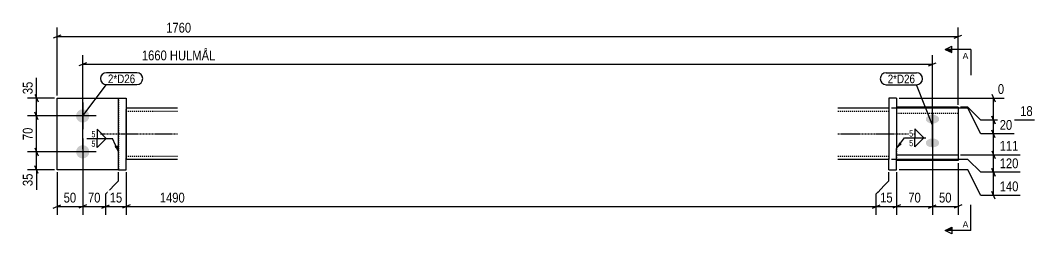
# Model space of a CAD drawing. Header units: millimetres. Extents: x 7 to 15573, y 7 to 429.
# Drawn here: x 6001 to 7983, y 12 to 429 of the extents above; entities that cross this region are included whole.
import ezdxf

# ---------------------------------------------------------------- set-up
doc = ezdxf.new("R2010")
doc.units = ezdxf.units.MM
doc.linetypes.add('DXK_LINE_DOT2', pattern=[3.9198, 1.9599, -1.9599])
doc.linetypes.add('DXK_LINE_DOT3', pattern=[5.9187, 2.979, -0.9799, 0.9799, -0.9799])
for name, color, linetype in [('MÅLSÆTNING', 7, 'Continuous'), ('STÅL', 7, 'Continuous'), ('TEKST', 7, 'Continuous')]:
    doc.layers.add(name, color=color, linetype=linetype)
doc.styles.add('Arial', font='ARIAL.TTF', dxfattribs={"height": 0.2})
doc.styles.add('Arial Narrow', font='ARIALN.TTF', dxfattribs={"height": 0.2})

msp = doc.modelspace()

# ---------------------------------------------------------------- hatches: boundary and pattern name
at = {"layer": 'STÅL', "linetype": 'Continuous'}
for points in [[(6123, 228.8, -1), (6123, 254.8, -1)], [(7783, 227), (7780.3, 227.1), (7777.7, 227.7), (7775.4, 228.6), (7773.3, 229.8), (7771.8, 231.3), (7770.6, 232.9), (7770.1, 234.7), (7770.1, 236.5), (7770.6, 238.2), (7771.8, 239.9), (7773.3, 241.3), (7775.4, 242.5), (7777.7, 243.4), (7780.3, 244), (7783, 244.2), (7785.7, 244), (7788.3, 243.4), (7790.7, 242.5), (7792.7, 241.3), (7794.3, 239.9), (7795.4, 238.2), (7795.9, 236.5), (7795.9, 234.7), (7795.4, 232.9), (7794.3, 231.3), (7792.7, 229.8), (7790.7, 228.6), (7788.3, 227.7), (7785.7, 227.1)], [(6123, 158.8, -1), (6123, 184.8, -1)], [(7783, 180.6), (7780.3, 180.8), (7777.7, 181.3), (7775.4, 182.2), (7773.3, 183.4), (7771.8, 184.9), (7770.6, 186.5), (7770.1, 188.3), (7770.1, 190.1), (7770.6, 191.9), (7771.8, 193.5), (7773.3, 195), (7775.4, 196.2), (7777.7, 197.1), (7780.3, 197.6), (7783, 197.8), (7785.7, 197.6), (7788.3, 197.1), (7790.7, 196.2), (7792.7, 195), (7794.3, 193.5), (7795.4, 191.9), (7795.9, 190.1), (7795.9, 188.3), (7795.4, 186.5), (7794.3, 184.9), (7792.7, 183.4), (7790.7, 182.2), (7788.3, 181.3), (7785.7, 180.8)]]:
    msp.add_hatch(color=96, dxfattribs=at).paths.add_polyline_path(points)
at = {"layer": 'TEKST', "linetype": 'Continuous'}
for color, points in [(30, [(7820.5, 371.7), (7820.5, 365.5), (7808, 371.7)]), (3, [(6190.7, 184.6), (6193, 171.9), (6185, 182)]), (3, [(7723, 186.6), (7713, 178.5), (7718.1, 190.4)]), (30, [(7820.5, 24.5), (7820.5, 18.2), (7808, 18.2)])]:
    msp.add_hatch(color=color, dxfattribs=at).paths.add_polyline_path(points)

# ---------------------------------------------------------------- linework, layer by layer
at = {"layer": 'MÅLSÆTNING', "color": 7, "linetype": 'Continuous'}
for p, q in [((6080.5, 399.8), (6065.5, 393.8)), ((6073, 281.8), (6073, 414.5)), ((6073, 396.8), (7833, 396.8)), ((7825.5, 393.8), (7840.5, 399.8)), ((7833, 263.8), (7833, 414.5)), ((6123, 176.8), (6123, 360.4)), ((7783, 182.5), (7783, 360.4)), ((6130.5, 345.7), (6115.5, 339.7)), ((6123, 342.7), (7783, 342.7)), ((7775.5, 339.7), (7790.5, 345.7)), ((6029.8, 284.3), (6035.8, 269.3)), ((7899.2, 284.3), (7905.2, 269.3)), ((6068, 276.8), (6015.1, 276.8)), ((6032.8, 241.8), (6032.8, 276.8)), ((7718, 276.8), (7922.9, 276.8)), ((7852.2, 258.8), (7838, 258.8)), ((7852.2, 258.8), (7838, 258.8)), ((7877.2, 233.8), (7852.2, 258.8)), ((7877.2, 233.8), (7852.2, 258.8)), ((7902.2, 233.8), (7902.2, 276.8)), ((6118, 241.8), (6015.1, 241.8)), ((6118, 241.8), (6015.1, 241.8)), ((6035.8, 234.3), (6029.8, 249.3)), ((6035.8, 234.3), (6029.8, 249.3)), ((6032.8, 171.8), (6032.8, 241.8)), ((7852.2, 256.8), (7703, 256.8)), ((7852.2, 256.8), (7703, 256.8)), ((7877.2, 206.8), (7852.2, 256.8)), ((7877.2, 206.8), (7852.2, 256.8)), ((7905.2, 226.3), (7899.2, 241.3)), ((7899.2, 241.3), (7905.2, 226.3)), ((7982.3, 233.8), (7877.2, 233.8)), ((7982.3, 233.8), (7877.2, 233.8)), ((6029.8, 179.3), (6035.8, 164.3)), ((6029.8, 179.3), (6035.8, 164.3)), ((6118, 171.8), (6015.1, 171.8)), ((6118, 171.8), (6015.1, 171.8)), ((6032.8, 136.8), (6032.8, 171.8)), ((6123, 166.8), (6123, 49.1)), ((7783, 167.3), (7783, 49.1)), ((7783, 167.3), (7783, 49.1)), ((7838, 166), (7954.5, 166)), ((7899.2, 173.5), (7905.2, 158.5)), ((7902.2, 131.8), (7902.2, 166)), ((6035.8, 129.3), (6029.8, 144.3)), ((7852.2, 156.8), (7703, 156.8)), ((7852.2, 156.8), (7703, 156.8)), ((7833, 149.8), (7833, 49.1)), ((7877.2, 131.8), (7852.2, 156.8)), ((7877.2, 131.8), (7852.2, 156.8)), ((7905.2, 124.3), (7899.2, 139.3)), ((7899.2, 139.3), (7905.2, 124.3)), ((6068, 136.8), (6015.1, 136.8)), ((6073, 131.8), (6073, 49.1)), ((6193, 115.1), (6193, 131.8)), ((6193, 115.1), (6193, 131.8)), ((6208, 131.8), (6208, 49.1)), ((7698, 115.1), (7698, 131.8)), ((7698, 115.1), (7698, 131.8)), ((7713, 131.8), (7713, 49.1)), ((7713, 131.8), (7713, 49.1)), ((7852.2, 136.8), (7718, 136.8)), ((7877.2, 86.8), (7852.2, 136.8)), ((7954.5, 131.8), (7877.2, 131.8)), ((7954.5, 131.8), (7877.2, 131.8)), ((7902.2, 86.8), (7902.2, 131.8)), ((6168, 90.1), (6193, 115.1)), ((7673, 90.1), (7698, 115.1)), ((6168, 49.1), (6168, 90.1)), ((7673, 49.1), (7673, 90.1)), ((7954.5, 86.8), (7877.2, 86.8)), ((7905.2, 79.3), (7899.2, 94.3)), ((6065.5, 62.1), (6080.5, 68.1)), ((6130.5, 68.1), (6115.5, 62.1)), ((6123, 65.1), (6168, 65.1)), ((6160.5, 62.1), (6175.5, 68.1)), ((6215.5, 68.1), (6200.5, 62.1)), ((7665.5, 62.1), (7680.5, 68.1)), ((7673, 65.1), (7713, 65.1)), ((7720.5, 68.1), (7705.5, 62.1)), ((7720.5, 68.1), (7705.5, 62.1)), ((7713, 65.1), (7783, 65.1)), ((7775.5, 62.1), (7790.5, 68.1)), ((7775.5, 62.1), (7790.5, 68.1)), ((7783, 65.1), (7833, 65.1)), ((7840.5, 68.1), (7825.5, 62.1))]:
    msp.add_line(p, q, dxfattribs=at)
at = {"layer": 'STÅL', "color": 2, "linetype": 'Continuous'}
for p, q in [((6073, 136.8), (6073, 276.8)), ((6073, 276.8), (6193, 276.8)), ((6193, 136.8), (6193, 276.8)), ((6193, 276.8), (6208, 276.8)), ((6208, 276.8), (6208, 254.9)), ((7698, 276.8), (7698, 254.9)), ((7713, 276.8), (7698, 276.8)), ((7713, 276.8), (7713, 177.9)), ((7833, 258.8), (7713, 258.8)), ((7833, 258.8), (7833, 154.8)), ((6308, 256.8), (6208, 256.8)), ((6208, 254.9), (6208, 158.6)), ((7698, 256.8), (7598, 256.8)), ((7698, 254.9), (7698, 244.8)), ((7698, 244.8), (7698, 158.6)), ((6208, 136.8), (6208, 158.6)), ((7698, 136.8), (7698, 158.6)), ((7713, 154.8), (7713, 177.9)), ((7713, 166), (7833, 166)), ((6308, 156.8), (6208, 156.8)), ((7698, 156.8), (7598, 156.8)), ((7833, 154.8), (7713, 154.8)), ((7713, 136.8), (7713, 154.8)), ((6193, 136.8), (6073, 136.8)), ((6193, 136.8), (6208, 136.8)), ((7698, 136.8), (7713, 136.8))]:
    msp.add_line(p, q, dxfattribs=at)
at = {"layer": 'STÅL', "color": 96, "linetype": 'Continuous'}
for p, q in [((6123, 267.8), (6123, 215.8)), ((6149, 241.8), (6097, 241.8)), ((7783, 246.8), (7783, 183.1)), ((7783, 200.4), (7783, 136.8)), ((6123, 197.8), (6123, 145.8)), ((6149, 171.8), (6097, 171.8))]:
    msp.add_line(p, q, dxfattribs=at)
at = {"layer": 'STÅL', "color": 7, "linetype": 'DXK_LINE_DOT2'}
for p, q in [((6193, 276.8), (6193, 136.8)), ((7713, 258.8), (7713, 177.9)), ((6208, 256.8), (6208, 255.9)), ((6208, 255.9), (6208, 254.9)), ((6208, 158.6), (6208, 254.9)), ((6308, 250.8), (6208, 250.8)), ((7698, 250.8), (7598, 250.8)), ((7698, 256.8), (7698, 255.9)), ((7698, 255.9), (7698, 254.9)), ((7698, 254.9), (7698, 158.6)), ((7713, 247.5), (7833, 247.5)), ((6308, 162.8), (6208, 162.8)), ((6208, 156.8), (6208, 158.6)), ((7698, 162.8), (7598, 162.8)), ((7698, 158.6), (7698, 157.7)), ((7713, 177.9), (7713, 154.8)), ((7698, 157.7), (7698, 156.8))]:
    msp.add_line(p, q, dxfattribs=at)
at = {"layer": 'STÅL', "color": 7, "linetype": 'DXK_LINE_DOT3'}
for p, q in [((6158, 206.8), (6308, 206.8)), ((7598, 206.8), (7748, 206.8))]:
    msp.add_line(p, q, dxfattribs=at)
at = {"layer": 'TEKST', "color": 30, "linetype": 'Continuous'}
for p, q in [((7808, 371.7), (7820.5, 378)), ((7820.5, 365.5), (7820.5, 378)), ((7808, 371.7), (7820.5, 365.5)), ((7808, 18.2), (7820.5, 24.5)), ((7820.5, 24.5), (7820.5, 12)), ((7820.5, 12), (7808, 18.2))]:
    msp.add_line(p, q, dxfattribs=at)
at = {"layer": 'TEKST', "color": 3, "linetype": 'Continuous'}
msp.add_line((6193, 171.9), (6181.4, 197.8), dxfattribs=at)

# ---------------------------------------------------------------- wipeouts: each hides what was drawn before it
at = {"color": 0}
for points in [[(6225.6, 305.9), (6225.6, 323.4), (6172.3, 323.4), (6172.3, 305.9)], [(7748.9, 305.8), (7748.9, 323.3), (7695.6, 323.3), (7695.6, 305.8)]]:
    msp.add_wipeout(points, dxfattribs=at).dxf.layer = 'TEKST'
at = {"color": 0, "linetype": 'Continuous'}
msp.add_wipeout([(7853, 24.5), (7853, 37), (7841.9, 37), (7841.9, 24.5)], dxfattribs=at).dxf.layer = 'TEKST'

# ---------------------------------------------------------------- next in the draw order: linework, layer by layer
at = {"layer": 'TEKST', "color": 7, "linetype": 'Continuous'}
for q in [(7858, 68.3), (7808, 18.2)]:
    msp.add_line((7858, 18.2), q, dxfattribs=at)

# ---------------------------------------------------------------- next in the draw order: texts
at = {"layer": 'TEKST', "color": 3, "linetype": 'Continuous', "style": 'Arial'}
msp.add_text('A', height=11.9, dxfattribs=at).set_placement((7841.9, 24.5))

# ---------------------------------------------------------------- next in the draw order: wipeouts: each hides what was drawn before it
at = {"color": 0}
for points, layer in [([(7623.9, 400.5), (7623.9, 428.5), (6282.1, 428.5), (6282.1, 400.5)], 'MÅLSÆTNING'), ([(7671.4, 346.4), (7671.4, 374.4), (6234.6, 374.4), (6234.6, 346.4)], 'MÅLSÆTNING'), ([(6029.1, 312.6), (6001.1, 312.6), (6001.1, 280.3), (6029.1, 280.3)], 'MÅLSÆTNING'), ([(6029.1, 223), (6001.1, 223), (6001.1, 190.6), (6029.1, 190.6)], 'MÅLSÆTNING'), ([(6029.1, 133.3), (6001.1, 133.3), (6001.1, 100.9), (6029.1, 100.9)], 'MÅLSÆTNING'), ([(6161.7, 68.9), (6161.7, 96.9), (6129.3, 96.9), (6129.3, 68.9)], 'MÅLSÆTNING'), ([(7709.2, 68.9), (7709.2, 96.9), (7676.8, 96.9), (7676.8, 68.9)], 'MÅLSÆTNING'), ([(7764.2, 68.9), (7764.2, 96.9), (7731.8, 96.9), (7731.8, 68.9)], 'MÅLSÆTNING'), ([(7824.2, 68.9), (7824.2, 96.9), (7791.8, 96.9), (7791.8, 68.9)], 'MÅLSÆTNING'), ([(6225.6, 305.9), (6225.6, 323.4), (6172.3, 323.4), (6172.3, 305.9)], 'TEKST'), ([(7748.9, 305.8), (7748.9, 323.3), (7695.6, 323.3), (7695.6, 305.8)], 'TEKST'), ([(6148.6, 199.3), (6148.6, 213.8), (6139, 213.8), (6139, 199.3)], 'TEKST'), ([(7746, 200.6), (7746, 215.1), (7736.4, 215.1), (7736.4, 200.6)], 'TEKST')]:
    msp.add_wipeout(points, dxfattribs=at).dxf.layer = layer
at = {"color": 0, "linetype": 'Continuous'}
for points, layer in [([(7926.9, 280.8), (7926.9, 308.8), (7906.7, 308.8), (7906.7, 280.8)], 'MÅLSÆTNING'), ([(7982.7, 237.8), (7982.7, 265.8), (7950.3, 265.8), (7950.3, 237.8)], 'MÅLSÆTNING'), ([(7954.9, 170), (7954.9, 198), (7910.3, 198), (7910.3, 170)], 'MÅLSÆTNING'), ([(7954.9, 90.8), (7954.9, 118.8), (7910.3, 118.8), (7910.3, 90.8)], 'MÅLSÆTNING'), ([(7853, 353), (7853, 365.5), (7841.9, 365.5), (7841.9, 353)], 'TEKST')]:
    msp.add_wipeout(points, dxfattribs=at).dxf.layer = layer

# ---------------------------------------------------------------- next in the draw order: linework, layer by layer
at = {"layer": 'MÅLSÆTNING', "color": 7, "linetype": 'Continuous'}
for p, q in [((6032.8, 276.8), (6032.8, 316.1)), ((6032.8, 276.8), (6032.8, 316.1)), ((7902.2, 206.8), (7902.2, 233.8)), ((7942.3, 206.8), (7877.2, 206.8)), ((7942.3, 206.8), (7877.2, 206.8)), ((7905.2, 199.3), (7899.2, 214.3)), ((7905.2, 199.3), (7899.2, 214.3)), ((7902.2, 166), (7902.2, 206.8)), ((6123, 166.8), (6123, 49.1)), ((7838, 166), (7954.5, 166)), ((7899.2, 173.5), (7905.2, 158.5)), ((6032.8, 136.8), (6032.8, 97.4)), ((6032.8, 136.8), (6032.8, 97.4)), ((6168, 90.1), (6193, 115.1)), ((7673, 90.1), (7698, 115.1)), ((6168, 49.1), (6168, 90.1)), ((7673, 49.1), (7673, 90.1)), ((6073, 65.1), (6123, 65.1)), ((6130.5, 68.1), (6115.5, 62.1)), ((6160.5, 62.1), (6175.5, 68.1)), ((6168, 65.1), (6208, 65.1)), ((7665.5, 62.1), (7680.5, 68.1))]:
    msp.add_line(p, q, dxfattribs=at)
at = {"layer": 'TEKST', "color": 7, "linetype": 'Continuous'}
for p, q in [((7858, 371.7), (7808, 371.7)), ((7858, 371.7), (7858, 321.7)), ((6169.3, 326.4), (6228.6, 326.4)), ((7692.6, 326.3), (7751.9, 326.3)), ((6123, 241.8), (6169.3, 302.9)), ((6169.3, 302.9), (6228.6, 302.9)), ((7692.6, 302.8), (7751.9, 302.8)), ((7783, 223.9), (7751.9, 302.8))]:
    msp.add_line(p, q, dxfattribs=at)
at = {"layer": 'TEKST', "color": 3, "linetype": 'Continuous'}
for p, q in [((6169, 197.8), (6151.2, 215.7)), ((6151.2, 215.7), (6151.2, 197.8)), ((7766.4, 199.1), (7748.6, 217)), ((7748.6, 217), (7748.6, 199.1)), ((7748.6, 199.1), (7766.4, 199.1)), ((6151.2, 197.8), (6169, 197.8))]:
    msp.add_line(p, q, dxfattribs=at)
at = {"layer": 'TEKST', "color": 7, "linetype": 'Continuous'}
for centre, start, end in [((6169.3, 314.6), 90, 270), ((6228.6, 314.6), 270, 90), ((7692.6, 314.5), 90, 270), ((7751.9, 314.5), 270, 90)]:
    msp.add_arc(centre, 11.7, start, end, dxfattribs=at)

# ---------------------------------------------------------------- next in the draw order: texts
at = {"layer": 'MÅLSÆTNING', "color": 3, "style": 'Arial Narrow'}
for s, height, p in [('1760', 19.09, (6286.1, 404.5)), ('1660 HULMÅL', 19.089, (6238.6, 350.4)), ('70', 19.09, (6133.3, 72.9)), ('15', 19.09, (7680.8, 72.9)), ('70', 19.09, (7735.8, 72.9)), ('50', 19.09, (7795.8, 72.9))]:
    msp.add_text(s, height=height, dxfattribs=at).set_placement(p)
for s, p in [('35', (6025.1, 284.3)), ('70', (6025.1, 194.6)), ('35', (6025.1, 104.9))]:
    msp.add_text(s, height=19.09, rotation=90.0002, dxfattribs=at).set_placement(p)
at = {"layer": 'MÅLSÆTNING', "color": 3, "linetype": 'Continuous', "style": 'Arial Narrow'}
for s, height, p in [('0', 19.1, (7910.7, 284.8)), ('18', 19.09, (7954.3, 241.8)), ('111', 19.09, (7914.3, 174)), ('140', 19.09, (7914.3, 94.8))]:
    msp.add_text(s, height=height, dxfattribs=at).set_placement(p)
at = {"layer": 'TEKST', "color": 3, "linetype": 'Continuous', "style": 'Arial'}
msp.add_text('A', height=11.9, dxfattribs=at).set_placement((7841.9, 353))
at = {"layer": 'TEKST', "color": 3, "style": 'Arial Narrow'}
for p in [(6172.3, 305.9), (7695.6, 305.8)]:
    msp.add_text('2*D26', height=16.7, dxfattribs=at).set_placement(p)

# ---------------------------------------------------------------- next in the draw order: wipeouts: each hides what was drawn before it
at = {"color": 0, "linetype": 'Continuous'}
for points, layer in [([(7942.7, 210.8), (7942.7, 238.8), (7910.3, 238.8), (7910.3, 210.8)], 'MÅLSÆTNING'), ([(7954.9, 135.8), (7954.9, 163.8), (7910.3, 163.8), (7910.3, 135.8)], 'MÅLSÆTNING'), ([(6148.6, 180.6), (6148.6, 195.1), (6139, 195.1), (6139, 180.6)], 'TEKST'), ([(7746, 181.9), (7746, 196.4), (7736.4, 196.4), (7736.4, 181.9)], 'TEKST')]:
    msp.add_wipeout(points, dxfattribs=at).dxf.layer = layer
at = {"color": 0}
for points in [[(6114.2, 68.9), (6114.2, 96.9), (6081.8, 96.9), (6081.8, 68.9)], [(6204.2, 68.9), (6204.2, 96.9), (6171.8, 96.9), (6171.8, 68.9)]]:
    msp.add_wipeout(points, dxfattribs=at).dxf.layer = 'MÅLSÆTNING'

# ---------------------------------------------------------------- next in the draw order: linework, layer by layer
at = {"layer": 'MÅLSÆTNING', "color": 7, "linetype": 'Continuous'}
for p, q in [((6208, 131.8), (6208, 49.1)), ((6215.5, 68.1), (6200.5, 62.1)), ((6208, 65.1), (7673, 65.1))]:
    msp.add_line(p, q, dxfattribs=at)
at = {"layer": 'TEKST', "color": 3, "linetype": 'Continuous'}
for p, q in [((7713, 178.5), (7728.6, 199.1)), ((7728.6, 199.1), (7770, 199.1)), ((7748.6, 199.1), (7766.4, 199.1)), ((7766.4, 199.1), (7748.6, 181.3)), ((7748.6, 181.3), (7748.6, 199.1)), ((6131.3, 197.8), (6181.4, 197.8)), ((6151.2, 197.8), (6169, 197.8)), ((6169, 197.8), (6151.2, 180)), ((6151.2, 180), (6151.2, 197.8))]:
    msp.add_line(p, q, dxfattribs=at)

# ---------------------------------------------------------------- next in the draw order: texts
at = {"layer": 'MÅLSÆTNING', "color": 3, "linetype": 'Continuous', "style": 'Arial Narrow'}
for s, p in [('20', (7914.3, 214.8)), ('120', (7914.3, 139.8))]:
    msp.add_text(s, height=19.09, dxfattribs=at).set_placement(p)
at = {"layer": 'MÅLSÆTNING', "color": 3, "style": 'Arial Narrow'}
for s, p in [('50', (6085.8, 72.9)), ('15', (6175.8, 72.9))]:
    msp.add_text(s, height=19.09, dxfattribs=at).set_placement(p)
at = {"layer": 'TEKST', "color": 3, "style": 'Arial Narrow'}
for p in [(6140, 200.3), (7737.4, 201.6)]:
    msp.add_text('5', height=11.9, dxfattribs=at).set_placement(p)
at = {"layer": 'TEKST', "color": 3, "linetype": 'Continuous', "style": 'Arial Narrow'}
for p in [(6140, 181.6), (7737.4, 182.9)]:
    msp.add_text('5', height=11.9, dxfattribs=at).set_placement(p)

# ---------------------------------------------------------------- next in the draw order: wipeouts: each hides what was drawn before it
at = {"color": 0}
msp.add_wipeout([(7611.4, 68.9), (7611.4, 96.9), (6269.6, 96.9), (6269.6, 68.9)], dxfattribs=at).dxf.layer = 'MÅLSÆTNING'

# ---------------------------------------------------------------- next in the draw order: texts
at = {"layer": 'MÅLSÆTNING', "color": 3, "style": 'Arial Narrow'}
msp.add_text('1490', height=19.09, dxfattribs=at).set_placement((6273.6, 72.9))

doc.saveas('drawing.dxf')
